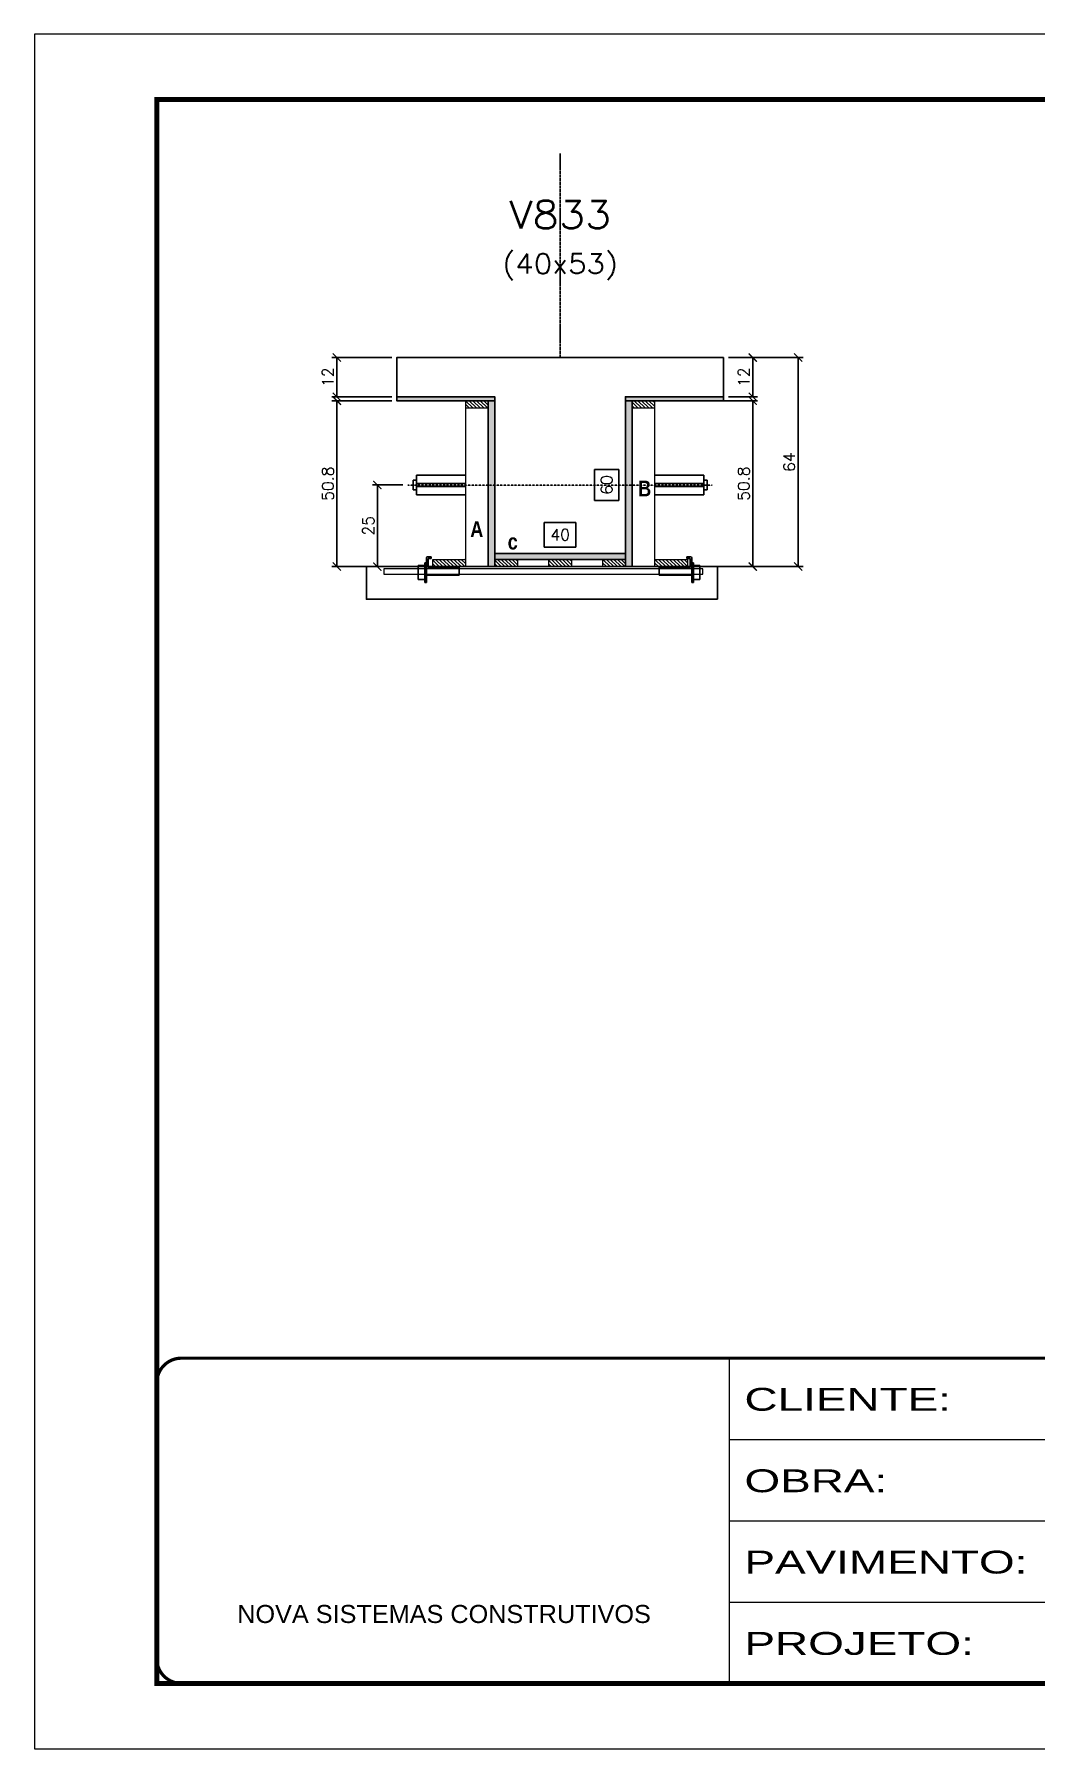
# Model space of a CAD drawing. Extents: x -20960 to -5926, y -2106 to 21915.
# Drawn here: x -10622 to -10009, y 10528 to 11578 of the extents above; entities that cross this region are included whole.
import ezdxf
from ezdxf.enums import TextEntityAlignment as Align

# ---------------------------------------------------------------- set-up
doc = ezdxf.new("R2010")
doc.units = 0
for name, pattern in [('CONTINUO', [0]), ('DASHED', [0.75, 0.5, -0.25]), ('HIDDEN', [0.375, 0.25, -0.125])]:
    doc.linetypes.add(name, pattern=pattern)
for name, color, linetype in [('barrote', 251, 'Continuous'), ('COTA', 241, 'Continuous'), ('Cota Seção (2x)', 4, 'Continuous'), ('detalhes', 4, 'Continuous'), ('Painéis', 200, 'Continuous'), ('presilha', 1, 'Continuous'), ('TENSOR', 3, 'Continuous'), ('Texto de Titulo', 7, 'Continuous'), ('Texto Qtd Sarr', 242, 'Continuous')]:
    doc.layers.add(name, color=color, linetype=linetype)
for name, color, linetype, lineweight in [('CONCRETO', 251, 'Continuous', 25), ('Folhas', 255, 'Continuous', 9), ('Hachura', 251, 'Continuous', 9), ('Madeira', 126, 'Continuous', 18), ('SARRAFO DE PRESSAO', 251, 'DASHED', 9), ('SCO-___-LAJ', 2, 'Continuous', 0), ('Texto Seção', 7, 'Continuous', 15)]:
    doc.layers.add(name, color=color, linetype=linetype, lineweight=lineweight)
doc.styles.add('ARIAL', font='arial.ttf')
doc.styles.add('Romans', font='romans.shx')
doc.styles.add('TECNICA', font='techb___.ttf', dxfattribs={"height": 10})
doc.styles.add('Tecnologia', font='')
doc.styles.get('Tecnologia').set_extended_font_data('Forgotten Futurist')
doc.dimstyles.new('Cota Seção (2x)', dxfattribs={"dimtxt": 7, "dimasz": 5, "dimexe": 3, "dimexo": 3, "dimgap": 2, "dimtad": 3, "dimdec": 1, "dimlfac": 0.5, "dimzin": 12, "dimdsep": 46, "dimtxsty": 'Romans', "dimblk": 'ARCHTICK', "dimcen": 0, "dimclrd": 4, "dimclre": 4, "dimclrt": 1, "dimadec": 1, "dimazin": 3, "dimtfac": 1, "dimtdec": 1, "dimtmove": 0, "dimatfit": 3, "dimldrblk": 'OBLIQUE', "dimfxl": 1, "dimtolj": 1, "dimtzin": 12, "dimarcsym": 0})
doc.dimstyles.new('Cota Seção interna', dxfattribs={"dimtxt": 7, "dimasz": 6, "dimexe": 0.18, "dimexo": 2, "dimgap": -4, "dimtad": 3, "dimdec": 1, "dimlfac": 0.5, "dimzin": 12, "dimdsep": 46, "dimtxsty": 'Romans', "dimblk": 'ARCHTICK', "dimcen": 0.09, "dimse1": 1, "dimse2": 1, "dimsd1": 1, "dimsd2": 1, "dimclrd": 180, "dimclre": 5, "dimclrt": 1, "dimadec": 0, "dimazin": 3, "dimtfac": 1, "dimtdec": 1, "dimtofl": 0, "dimtmove": 0, "dimatfit": 3, "dimldrblk": 'ARCHTICK', "dimfxl": 1, "dimtolj": 1, "dimtzin": 0, "dimarcsym": 0})

# ---------------------------------------------------------------- blocks, each defined once
blk = doc.blocks.new('9999999999')
at = {"color": 30, "linetype": 'CONTINUO'}
for p, q in [((98564.6, 34230.2), (98564.6, 34429.4)), ((98564.6, 34379.6), (99584, 34379.6)), ((98564.6, 34329.8), (99488, 34329.8)), ((98564.6, 34280), (99488, 34280))]:
    blk.add_line(p, q, dxfattribs=at)
at = {"color": 30, "linetype": 'CONTINUO', "const_width": 2}
blk.add_lwpolyline([(99584, 34230.2), (99584, 34414.4, 0.414214), (99569, 34429.4), (98229, 34429.4, 0.414214), (98214, 34414.4), (98214, 34245.2, 0.414214), (98229, 34230.2), (99584, 34230.2)], format="xyb", dxfattribs=at)
at = {"layer": 'Folhas'}
blk.add_lwpolyline([(98139, 34190.2), (99624, 34190.2), (99624, 35240.2), (98139, 35240.2)], close=True, dxfattribs=at)
at = {"layer": 'Folhas', "color": 30, "const_width": 3}
blk.add_lwpolyline([(98214, 34230.2), (99584, 34230.2), (99584, 35200.2), (98214, 35200.2)], close=True, dxfattribs=at)
at = {"color": 7, "linetype": 'Continuous', "ltscale": 5, "style": 'ARIAL'}
blk.add_text('NOVA SISTEMAS CONSTRUTIVOS', height=11.059, dxfattribs=at).set_placement((98263.2, 34267.2))
at = {"layer": 'Folhas', "color": 7, "style": 'Tecnologia', "width": 1.5}
for s, p in [('CLIENTE:', (98573.7, 34397.2)), ('OBRA:', (98573.7, 34347.3)), ('PAVIMENTO:', (98573.7, 34297.5)), ('PROJETO:', (98573.7, 34247.7))]:
    blk.add_text(s, height=14, dxfattribs=at).set_placement(p)
blk = doc.blocks.new('_ArchTick')
at = {"color": 0, "linetype": 'ByBlock', "const_width": 0.15}
blk.add_lwpolyline([(-0.5, -0.5), (0.5, 0.5)], dxfattribs=at)
blk = doc.blocks.new('*D1380')
at = {"layer": 'COTA', "color": 4, "lineweight": -2, "transparency": 16777216}
for p, q in [((-10403.1, 11353.8), (-10439.8, 11353.8)), ((-10436.8, 11252.2), (-10436.8, 11353.8)), ((-10385.5, 11252.2), (-10439.8, 11252.2))]:
    blk.add_line(p, q, dxfattribs=at)
at = {"layer": 'Defpoints', "color": 0, "transparency": 16777216}
for p in [(-10436.8, 11353.8), (-10400.1, 11353.8), (-10382.5, 11252.2)]:
    blk.add_point(p, dxfattribs=at)
at = {"layer": 'COTA', "color": 4, "lineweight": -2, "transparency": 16777216, "xscale": 5, "yscale": 5, "zscale": 5}
for p, rotation in [((-10436.8, 11353.8), 90), ((-10436.8, 11252.2), 270)]:
    blk.add_blockref('_ArchTick', p, dxfattribs=dict(at, rotation=rotation))
at = {"layer": 'COTA', "color": 1, "transparency": 16777216, "insert": (-10442.3, 11303), "char_height": 7, "attachment_point": 5, "rotation": 90, "style": 'Romans'}
blk.add_mtext('\\A1;50.8', dxfattribs=at)
blk = doc.blocks.new('_Oblique')
at = {"color": 0, "linetype": 'ByBlock', "lineweight": -2}
blk.add_line((-0.5, -0.5), (0.5, 0.5), dxfattribs=at)
blk = doc.blocks.new('*D1381')
at = {"layer": 'COTA', "color": 4, "lineweight": -2, "transparency": 16777216}
for p, q in [((-10403.1, 11380.2), (-10439.8, 11380.2)), ((-10436.8, 11356.2), (-10436.8, 11380.2)), ((-10403.1, 11356.2), (-10439.8, 11356.2))]:
    blk.add_line(p, q, dxfattribs=at)
at = {"layer": 'Defpoints', "color": 0, "transparency": 16777216}
for p in [(-10436.8, 11380.2), (-10400.1, 11380.2), (-10400.1, 11356.2)]:
    blk.add_point(p, dxfattribs=at)
at = {"layer": 'COTA', "color": 4, "lineweight": -2, "transparency": 16777216, "xscale": 5, "yscale": 5, "zscale": 5}
for p, rotation in [((-10436.8, 11380.2), 90), ((-10436.8, 11356.2), 270)]:
    blk.add_blockref('_ArchTick', p, dxfattribs=dict(at, rotation=rotation))
at = {"layer": 'COTA', "color": 1, "transparency": 16777216, "insert": (-10442.3, 11368.2), "char_height": 7, "attachment_point": 5, "rotation": 90, "style": 'Romans'}
blk.add_mtext('\\A1;12', dxfattribs=at)
blk = doc.blocks.new('*D1382')
at = {"layer": 'Cota Seção (2x)', "color": 180, "lineweight": -2, "transparency": 16777216}
for p, q in [((-10264.1, 11311.7), (-10279.1, 11311.7)), ((-10279.1, 11311.7), (-10279.1, 11292.7)), ((-10264.1, 11292.7), (-10264.1, 11311.7)), ((-10279.1, 11292.7), (-10264.1, 11292.7))]:
    blk.add_line(p, q, dxfattribs=at)
at = {"layer": 'Defpoints', "color": 0, "transparency": 16777216}
for p in [(-10340.1, 11380.2), (-10260.1, 11380.2), (-10340.1, 11260.2)]:
    blk.add_point(p, dxfattribs=at)
at = {"layer": 'Cota Seção (2x)', "color": 1, "transparency": 16777216, "insert": (-10271.6, 11302.2), "char_height": 7, "attachment_point": 5, "rotation": 90, "style": 'Romans'}
blk.add_mtext('\\A1;60', dxfattribs=at)
blk = doc.blocks.new('PRESILHA METÁLICA 1')
at = {"layer": 'presilha'}
for p, q in [((7.5, 10.6), (7.5, 19.9)), ((12, 21), (8.6, 21)), ((9, 11.6), (9, 18.9)), ((12, 19.5), (9.6, 19.5)), ((12, 21), (12, 19.5)), ((0, 13), (6, 13)), ((0, 13), (0, 0)), ((6, 0), (0, 0)), ((6, 15.5), (7.5, 15.5)), ((6, -2.5), (6, 15.5)), ((6, 13), (6, 0)), ((7.5, 15.5), (7.5, -2.5)), ((37.5, 4.1), (7.5, 4.1)), ((37.5, 11), (9.6, 11)), ((37.5, 11), (37.5, 4.1)), ((7.5, -2.5), (6, -2.5))]:
    blk.add_line(p, q, dxfattribs=at)
for centre, radius, start, end in [((8.6, 19.9), 1.14, 90, 180), ((9.6, 18.9), 0.57, 90, 180), ((9.6, 11.6), 0.57, 180, 270)]:
    blk.add_arc(centre, radius, start, end, dxfattribs=at)
blk = doc.blocks.new('*D1383')
at = {"layer": 'Cota Seção (2x)', "color": 180, "lineweight": -2, "transparency": 16777216}
for p, q in [((-10290.5, 11279.2), (-10309.8, 11279.2)), ((-10309.8, 11279.2), (-10309.8, 11264.2)), ((-10290.5, 11264.2), (-10290.5, 11279.2)), ((-10309.8, 11264.2), (-10290.5, 11264.2))]:
    blk.add_line(p, q, dxfattribs=at)
at = {"layer": 'Defpoints', "color": 0, "transparency": 16777216}
for p in [(-10340.1, 11260.2), (-10340.1, 11252.2), (-10260.1, 11252.2)]:
    blk.add_point(p, dxfattribs=at)
at = {"layer": 'Cota Seção (2x)', "color": 1, "transparency": 16777216, "insert": (-10300.1, 11271.7), "char_height": 7, "attachment_point": 5, "style": 'Romans'}
blk.add_mtext('\\A1;40', dxfattribs=at)
blk = doc.blocks.new('*D1384')
at = {"layer": 'COTA', "color": 4, "lineweight": -2, "transparency": 16777216}
for p, q in [((-10239.1, 11353.8), (-10179.2, 11353.8)), ((-10182.2, 11353.8), (-10182.2, 11252.2)), ((-10239.1, 11252.2), (-10179.2, 11252.2))]:
    blk.add_line(p, q, dxfattribs=at)
at = {"layer": 'Defpoints', "color": 0, "transparency": 16777216}
for p in [(-10242.1, 11353.8), (-10242.1, 11252.2), (-10182.2, 11252.2)]:
    blk.add_point(p, dxfattribs=at)
at = {"layer": 'COTA', "color": 4, "lineweight": -2, "transparency": 16777216, "xscale": 5, "yscale": 5, "zscale": 5}
for p, rotation in [((-10182.2, 11353.8), 90), ((-10182.2, 11252.2), 270)]:
    blk.add_blockref('_ArchTick', p, dxfattribs=dict(at, rotation=rotation))
at = {"layer": 'COTA', "color": 1, "transparency": 16777216, "insert": (-10187.7, 11303), "char_height": 7, "attachment_point": 5, "rotation": 90, "style": 'Romans'}
blk.add_mtext('\\A1;50.8', dxfattribs=at)
blk = doc.blocks.new('*D1385')
at = {"layer": 'COTA', "color": 4, "lineweight": -2, "transparency": 16777216}
for p, q in [((-10396.4, 11302.2), (-10415, 11302.2)), ((-10412, 11302.2), (-10412, 11252.2)), ((-10396.4, 11252.2), (-10415, 11252.2))]:
    blk.add_line(p, q, dxfattribs=at)
at = {"layer": 'Defpoints', "color": 0, "transparency": 16777216}
for p in [(-10393.4, 11302.2), (-10412, 11252.2), (-10393.4, 11252.2)]:
    blk.add_point(p, dxfattribs=at)
at = {"layer": 'COTA', "color": 4, "lineweight": -2, "transparency": 16777216, "xscale": 5, "yscale": 5, "zscale": 5}
for p, rotation in [((-10412, 11302.2), 90), ((-10412, 11252.2), 270)]:
    blk.add_blockref('_ArchTick', p, dxfattribs=dict(at, rotation=rotation))
at = {"layer": 'COTA', "color": 1, "transparency": 16777216, "insert": (-10417.5, 11277.2), "char_height": 7, "attachment_point": 5, "rotation": 90, "style": 'Romans'}
blk.add_mtext('\\A1;25', dxfattribs=at)
blk = doc.blocks.new('titulo1')
at = {"layer": 'Defpoints', "color": 252, "linetype": 'HIDDEN', "ltscale": 2}
blk.add_line((0, 0), (0, 125), dxfattribs=at)
at = {"layer": 'Defpoints', "style": 'Romans', "oblique": 15}
blk.add_attdef('FOLHA', text='', height=10, dxfattribs=at).set_placement((0, 15.6), align=Align.MIDDLE_CENTER)
at = {"layer": 'Texto Qtd Sarr', "color": 3, "style": 'Romans', "oblique": 15}
for tag, height, p in [('TITULO', 17, (0, 71.4)), ('SEÇÃO', 12, (0, 41.5))]:
    blk.add_attdef(tag, text='', height=height, dxfattribs=at).set_placement(p, align=Align.MIDDLE_CENTER)
blk = doc.blocks.new('*D1436')
at = {"layer": 'COTA', "color": 4, "lineweight": -2, "transparency": 16777216}
for p, q in [((-10197.1, 11380.2), (-10179.2, 11380.2)), ((-10182.2, 11356.2), (-10182.2, 11380.2)), ((-10197.1, 11356.2), (-10179.2, 11356.2))]:
    blk.add_line(p, q, dxfattribs=at)
at = {"layer": 'Defpoints', "color": 0, "transparency": 16777216}
for p in [(-10200.1, 11380.2), (-10182.2, 11380.2), (-10200.1, 11356.2)]:
    blk.add_point(p, dxfattribs=at)
at = {"layer": 'COTA', "color": 4, "lineweight": -2, "transparency": 16777216, "xscale": 5, "yscale": 5, "zscale": 5}
for p, rotation in [((-10182.2, 11380.2), 90), ((-10182.2, 11356.2), 270)]:
    blk.add_blockref('_ArchTick', p, dxfattribs=dict(at, rotation=rotation))
at = {"layer": 'COTA', "color": 1, "transparency": 16777216, "insert": (-10187.7, 11368.2), "char_height": 7, "attachment_point": 5, "rotation": 90, "style": 'Romans'}
blk.add_mtext('\\A1;12', dxfattribs=at)
blk = doc.blocks.new('*D1389')
at = {"layer": 'COTA', "color": 4, "lineweight": -2, "transparency": 16777216}
for p, q in [((-10197.1, 11380.2), (-10151.4, 11380.2)), ((-10154.4, 11380.2), (-10154.4, 11252.2)), ((-10200.8, 11252.2), (-10151.4, 11252.2))]:
    blk.add_line(p, q, dxfattribs=at)
at = {"layer": 'Defpoints', "color": 0, "transparency": 16777216}
for p in [(-10200.1, 11380.2), (-10203.8, 11252.2), (-10154.4, 11252.2)]:
    blk.add_point(p, dxfattribs=at)
at = {"layer": 'COTA', "color": 4, "lineweight": -2, "transparency": 16777216, "xscale": 5, "yscale": 5, "zscale": 5}
for p, rotation in [((-10154.4, 11380.2), 90), ((-10154.4, 11252.2), 270)]:
    blk.add_blockref('_ArchTick', p, dxfattribs=dict(at, rotation=rotation))
at = {"layer": 'COTA', "color": 1, "transparency": 16777216, "insert": (-10159.9, 11316.2), "char_height": 7, "attachment_point": 5, "rotation": 90, "style": 'Romans'}
blk.add_mtext('\\A1;64', dxfattribs=at)

msp = doc.modelspace()

# ---------------------------------------------------------------- hatches: boundary and pattern name
at = {"layer": 'Hachura'}
h = msp.add_hatch(color=256, dxfattribs=at)
h.dxf.hatch_style = 1
h.paths.add_polyline_path([(-10340.12, 11353.79), (-10340.12, 11356.19), (-10400.12, 11356.19), (-10400.12, 11353.79)])
h = msp.add_hatch(dxfattribs=at)
h.set_pattern_fill('ANSI31', color=256, scale=0.5, angle=270, style=0)
h.set_pattern_definition([(315, (12607.6955, 3046.1509), (1.12253202, 1.12253202), [])])
h.paths.add_polyline_path([(-10344.12, 11349.39), (-10344.12, 11353.79), (-10358.12, 11353.79), (-10358.12, 11349.39)])
h = msp.add_hatch(color=256, dxfattribs=at)
h.dxf.hatch_style = 1
h.paths.add_polyline_path([(-10344.12, 11353.79), (-10340.12, 11353.79), (-10340.12, 11252.19), (-10344.12, 11252.19)])
h = msp.add_hatch(color=256, dxfattribs=at)
h.dxf.hatch_style = 1
h.paths.add_polyline_path([(-10260.12, 11353.79), (-10260.12, 11356.19), (-10200.12, 11356.19), (-10200.12, 11353.79)])
h = msp.add_hatch(color=256, dxfattribs=at)
h.dxf.hatch_style = 1
h.paths.add_polyline_path([(-10260.12, 11353.79), (-10256.12, 11353.79), (-10256.12, 11252.19), (-10260.12, 11252.19)])
h = msp.add_hatch(dxfattribs=at)
h.set_pattern_fill('ANSI31', color=256, scale=0.5, angle=270, style=0)
h.set_pattern_definition([(315, (12589.6955, 3046.1509), (1.12253202, 1.12253202), [])])
h.paths.add_polyline_path([(-10242.12, 11349.39), (-10242.12, 11353.79), (-10256.12, 11353.79), (-10256.12, 11349.39)])
h = msp.add_hatch(dxfattribs=at)
h.set_pattern_fill('ANSI31', color=256, scale=0.5, angle=270, style=0)
h.set_pattern_definition([(315, (12607.6955, 3022.5509), (1.12253202, 1.12253202), [])])
h.paths.add_polyline_path([(-10378.12, 11252.19), (-10378.12, 11256.59), (-10358.12, 11256.59), (-10358.12, 11252.19)])
h = msp.add_hatch(color=256, dxfattribs=at)
h.dxf.hatch_style = 1
h.paths.add_polyline_path([(-10260.12, 11256.59), (-10260.12, 11260.19), (-10340.12, 11260.19), (-10340.12, 11256.59)])
h = msp.add_hatch(dxfattribs=at)
h.set_pattern_fill('ANSI31', color=256, scale=0.5, angle=270, style=0)
h.set_pattern_definition([(315, (12616.4955, 3022.5509), (1.12253202, 1.12253202), [])])
h.paths.add_polyline_path([(-10340.12, 11252.19), (-10340.12, 11256.59), (-10326.12, 11256.59), (-10326.12, 11252.19)])
h = msp.add_hatch(dxfattribs=at)
h.set_pattern_fill('ANSI31', color=256, scale=0.5, angle=270, style=0)
h.set_pattern_definition([(315, (12649.4945, 3022.5509), (1.12253202, 1.12253202), [])])
h.paths.add_polyline_path([(-10307.12, 11252.19), (-10307.12, 11256.59), (-10293.12, 11256.59), (-10293.12, 11252.19)])
h = msp.add_hatch(dxfattribs=at)
h.set_pattern_fill('ANSI31', color=256, scale=0.5, angle=270, style=0)
h.set_pattern_definition([(315, (12658.4976, 3022.5509), (1.12253202, 1.12253202), [])])
h.paths.add_polyline_path([(-10260.12, 11252.19), (-10260.12, 11256.59), (-10274.12, 11256.59), (-10274.12, 11252.19)])
h = msp.add_hatch(dxfattribs=at)
h.set_pattern_fill('ANSI31', color=256, scale=0.5, angle=270, style=0)
h.set_pattern_definition([(315, (12555.6955, 3022.5509), (1.12253202, 1.12253202), [])])
h.paths.add_polyline_path([(-10242.12, 11252.19), (-10242.12, 11256.59), (-10222.12, 11256.59), (-10222.12, 11252.19)])

# ---------------------------------------------------------------- linework, layer by layer
at = {"ltscale": 3}
for p, q in [((-10390.12, 11305.16), (-10390.12, 11299.16)), ((-10390.12, 11305.16), (-10388.12, 11305.16)), ((-10388.12, 11299.16), (-10390.12, 11299.16)), ((-10388.12, 11308.16), (-10388.12, 11296.16)), ((-10388.12, 11308.16), (-10358.12, 11308.16)), ((-10358.12, 11303.16), (-10388.12, 11303.16)), ((-10358.12, 11301.16), (-10388.12, 11301.16)), ((-10212.12, 11308.16), (-10242.12, 11308.16)), ((-10242.12, 11303.16), (-10212.12, 11303.16)), ((-10242.12, 11301.16), (-10212.12, 11301.16)), ((-10212.12, 11308.16), (-10212.12, 11296.16)), ((-10212.12, 11305.16), (-10210.12, 11305.16)), ((-10212.12, 11299.16), (-10210.12, 11299.16)), ((-10210.12, 11305.16), (-10210.12, 11299.16)), ((-10388.12, 11296.16), (-10358.12, 11296.16)), ((-10212.12, 11296.16), (-10242.12, 11296.16))]:
    msp.add_line(p, q, dxfattribs=at)
at = {"layer": 'barrote'}
msp.add_lwpolyline([(-10203.76, 11232.19), (-10418.73, 11232.19), (-10418.73, 11252.19), (-10203.76, 11252.19)], close=True, dxfattribs=at)
at = {"layer": 'CONCRETO'}
msp.add_lwpolyline([(-10260.12, 11356.19), (-10260.12, 11256.59), (-10260.12, 11256.59), (-10260.12, 11260.19), (-10340.12, 11260.19), (-10340.12, 11356.19), (-10400.12, 11356.19), (-10400.12, 11380.19), (-10340.12, 11380.19), (-10340.12, 11380.19), (-10260.12, 11380.19), (-10200.12, 11380.19), (-10200.12, 11356.19)], close=True, dxfattribs=at)
at = {"layer": 'Madeira'}
for points in [[(-10344.12, 11349.39), (-10344.12, 11353.79), (-10358.12, 11353.79), (-10358.12, 11349.39)], [(-10344.12, 11353.79), (-10358.12, 11353.79), (-10358.12, 11252.19), (-10344.12, 11252.19)], [(-10242.12, 11349.39), (-10242.12, 11353.79), (-10256.12, 11353.79), (-10256.12, 11349.39)], [(-10242.12, 11353.79), (-10256.12, 11353.79), (-10256.12, 11252.19), (-10242.12, 11252.19)], [(-10378.12, 11252.19), (-10378.12, 11256.59), (-10358.12, 11256.59), (-10358.12, 11252.19)], [(-10340.12, 11252.19), (-10340.12, 11256.59), (-10326.12, 11256.59), (-10326.12, 11252.19)], [(-10307.12, 11252.19), (-10307.12, 11256.59), (-10293.12, 11256.59), (-10293.12, 11252.19)], [(-10260.12, 11252.19), (-10260.12, 11256.59), (-10274.12, 11256.59), (-10274.12, 11252.19)], [(-10242.12, 11252.19), (-10242.12, 11256.59), (-10222.12, 11256.59), (-10222.12, 11252.19)]]:
    msp.add_lwpolyline(points, close=True, dxfattribs=at)
at = {"layer": 'Painéis'}
for points in [[(-10340.12, 11353.79), (-10340.12, 11356.19), (-10400.12, 11356.19), (-10400.12, 11353.79)], [(-10344.12, 11353.79), (-10340.12, 11353.79), (-10340.12, 11252.19), (-10344.12, 11252.19)], [(-10260.12, 11353.79), (-10260.12, 11356.19), (-10200.12, 11356.19), (-10200.12, 11353.79)], [(-10260.12, 11353.79), (-10256.12, 11353.79), (-10256.12, 11252.19), (-10260.12, 11252.19)], [(-10260.12, 11256.59), (-10260.12, 11260.19), (-10340.12, 11260.19), (-10340.12, 11256.59)]]:
    msp.add_lwpolyline(points, close=True, dxfattribs=at)
at = {"layer": 'SCO-___-LAJ', "color": 1}
msp.add_lwpolyline([(-10212.76, 11250.86), (-10408.06, 11250.86), (-10408.06, 11247.66), (-10212.76, 11247.66)], close=True, dxfattribs=at)
at = {"layer": 'TENSOR', "linetype": 'HIDDEN', "ltscale": 0.5}
msp.add_line((-10207.12, 11302.16), (-10393.43, 11302.16), dxfattribs=at)

# ---------------------------------------------------------------- block references
at = {"layer": 'presilha', "yscale": 0.6666666666666666, "zscale": 0.6666666666666666}
for p, xscale in [((-10386.99, 11244.23), 0.6666666666666666), ((-10214.55, 11244.23), -0.6666666666666666)]:
    msp.add_blockref('PRESILHA METÁLICA 1', p, dxfattribs=dict(at, xscale=xscale))
at = {"layer": 'SARRAFO DE PRESSAO', "color": 6, "linetype": 'ByBlock'}
msp.add_blockref('9999999999', (-108760.98, -23661.99), dxfattribs=at)
at = {"layer": 'Texto Seção'}
ref = msp.add_blockref('titulo1', (-10300.12, 11380.19), dxfattribs=at)
ref.add_attrib('TITULO', 'V833', dxfattribs={"layer": 'Texto de Titulo', "color": 7, "height": 17, "style": 'Romans', "width": 1.1}).set_placement((-10300.12, 11467.69), align=Align.MIDDLE_CENTER)
ref.add_attrib('SEÇÃO', '(40x53)', dxfattribs={"layer": 'Texto de Titulo', "color": 7, "height": 12, "style": 'Romans', "width": 1.1}).set_placement((-10300.12, 11437.69), align=Align.MIDDLE_CENTER)

# ---------------------------------------------------------------- texts
at = {"layer": 'detalhes', "style": 'TECNICA'}
for s, p in [('B', (-10252.29, 11295.23)), ('A', (-10355.12, 11270.38)), ('c', (-10332.2, 11262.69))]:
    msp.add_text(s, height=9.6, dxfattribs=at).set_placement(p)

# ---------------------------------------------------------------- dimensions: what is measured, and where the dimension line sits
at = {"layer": 'COTA'}
for base, p1, p2, picture, middle in [((-10436.84, 11380.19), (-10400.12, 11356.19), (-10400.12, 11380.19), '*D1381', (-10442.34, 11368.19)), ((-10154.4, 11252.19), (-10200.12, 11380.19), (-10203.76, 11252.19), '*D1389', (-10159.9, 11316.19)), ((-10182.15, 11380.19), (-10200.12, 11356.19), (-10200.12, 11380.19), '*D1436', (-10187.65, 11368.19)), ((-10436.84, 11353.79), (-10382.52, 11252.19), (-10400.12, 11353.79), '*D1380', (-10442.34, 11302.99)), ((-10182.15, 11252.19), (-10242.12, 11353.79), (-10242.12, 11252.19), '*D1384', (-10187.65, 11302.99)), ((-10411.98, 11252.19), (-10393.43, 11302.16), (-10393.43, 11252.19), '*D1385', (-10417.48, 11277.18))]:
    dim = msp.add_linear_dim(base=base, p1=p1, p2=p2, angle=90, dimstyle='Cota Seção (2x)', dxfattribs=at)
    dim.commit()
    dim.dimension.update_dxf_attribs({"geometry": picture, "text_midpoint": middle})
at = {"layer": 'Cota Seção (2x)'}
dim = msp.add_linear_dim(base=(-10260.12, 11380.19), p1=(-10340.12, 11260.19), p2=(-10340.12, 11380.19), angle=90, dimstyle='Cota Seção interna', dxfattribs=at)
dim.commit()
dim.dimension.update_dxf_attribs({"geometry": '*D1382', "text_midpoint": (-10260.12, 11302.16), "dimtype": 160})
dim = msp.add_linear_dim(base=(-10340.12, 11260.19), p1=(-10260.12, 11252.19), p2=(-10340.12, 11252.19), angle=180, dimstyle='Cota Seção interna', dxfattribs=at)
dim.commit()
dim.dimension.update_dxf_attribs({"geometry": '*D1383', "text_midpoint": (-10300.12, 11271.69)})

doc.saveas('drawing.dxf')
